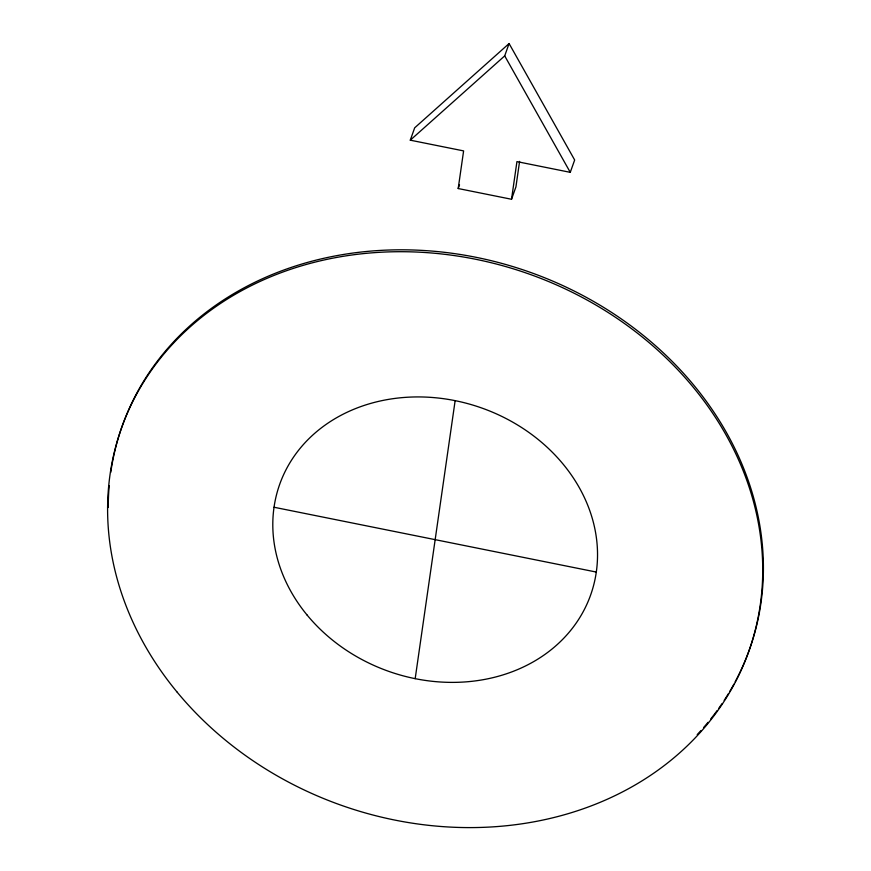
<?xml version="1.0" encoding="UTF-8"?>
<svg xmlns="http://www.w3.org/2000/svg" width="871" height="871" viewBox="0 0 871 871"><rect width="100%" height="100%" fill="white"/><g stroke="black" fill="none" stroke-linecap="round" stroke-linejoin="round"><path stroke-width="1.31" d="M458.2 188.539L463.612 150.901L410.285 140.177L414.672 127.83L509.089 43.55L574.664 160.003L570.265 172.338L516.939 161.614L511.527 199.263L458.2 188.539L459.518 184.837M415.184 678.661L455.141 400.649M519.595 161.375L515.926 186.917L511.527 199.263M410.285 140.177L504.701 55.886L509.089 43.55M274.017 507.249L596.308 572.062M504.701 55.886L570.265 172.338M110.748 472.387A332.94 281.736 19.6 0 1 523.471 269.977A332.94 281.736 19.6 0 1 735.178 681.808M733.905 684.171A332.94 281.736 19.6 0 1 729.898 691.193M728.515 693.512A332.94 281.736 19.6 0 1 724.171 700.393M721.907 703.79A332.94 281.736 19.6 0 1 718.804 708.265M717.203 710.475A332.94 281.736 19.6 0 1 710.594 719.152M708.014 722.331A332.94 281.736 19.6 0 1 703.605 727.535M700.894 730.595A332.94 281.736 19.6 0 1 697.214 734.591M108.254 507.499A332.94 281.736 19.6 0 1 109.202 485.724M307.093 615.035A165.033 139.654 19.6 0 0 585.639 606.935A165.033 139.654 19.6 0 0 412.756 397.002A165.033 139.654 19.6 0 0 307.093 615.035M176.791 691.726A332.94 281.736 19.6 0 0 738.739 675.373A332.94 281.736 19.6 0 0 389.958 251.861A332.94 281.736 19.6 0 0 176.791 691.726"/></g></svg>
